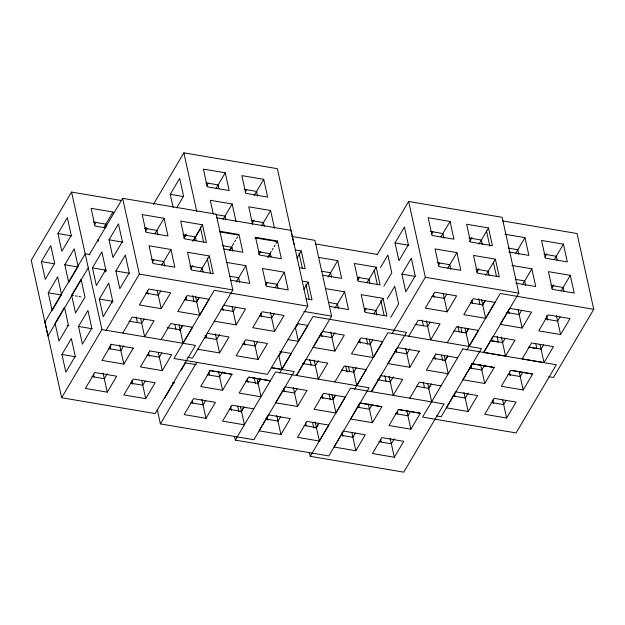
<?xml version="1.0" encoding="UTF-8"?>
<svg xmlns="http://www.w3.org/2000/svg" width="625" height="625" viewBox="0 0 625 625"><rect width="100%" height="100%" fill="white"/><g stroke="black" fill="none" stroke-linecap="round" stroke-linejoin="round"><path stroke-width="0.94" d="M121.156 200.477L71.539 192.07L31.25 260.242L47.945 336.039L88.242 267.867M41.359 261.594L50.781 245.648L54.695 263.391L45.266 279.336L41.359 261.594L54.258 263.781M57.93 233.555L67.359 217.609L71.266 235.352L61.844 251.297L57.93 233.555L71.75 235.898M48.227 292.781L57.656 276.836L61.555 294.555L52.133 310.5L48.227 292.781L61.133 294.969M64.805 264.742L74.227 248.797L78.133 266.516L68.703 282.461L64.805 264.742L77.703 266.93M94.414 224.945L95.906 222.43M103.828 227.484L112.961 212.031L91.094 208.328L95 226.07L105.461 227.836M89.227 254.859L122.641 198.328L216.141 214.164L232.836 289.969L192.547 358.141L187.773 357.336M71.641 295.25L81.062 279.297L84.969 297.039L75.547 312.992L71.641 295.25L73.484 295.555M92.461 267.852L101.883 251.906L105.789 269.648L96.367 285.594L92.461 267.852L106.281 270.195M109.031 239.812L118.453 223.867L122.367 241.609L112.938 257.555L109.031 239.812L122.852 242.156M61.938 354.477L71.359 338.531L75.266 356.25L65.844 372.195L61.938 354.477L75.758 356.82M78.508 326.438L87.938 310.492L91.836 328.203L82.414 344.156L78.508 326.438L92.336 328.781M153.391 204.391L183.859 152.844L277.359 168.688L294.055 244.484M99.328 299.039L108.75 283.094L112.656 300.812L103.234 316.758L99.328 299.039L113.148 301.383M115.898 271L125.328 255.055L129.227 272.773L119.805 288.719L115.898 271L129.727 273.344M145.219 229.023L146.172 227.414M145.516 231.203L147.008 228.688M173.125 207.406L170.25 194.328L179.672 178.383L183.578 196.125L176.633 207.875M154.93 233.742L164.062 218.289L142.188 214.578L146.102 232.328L167.969 236.031L164.062 218.289M101.945 329.562L195.445 345.398L155.156 413.578L61.656 397.734L101.945 329.562L71.539 192.07M105.93 330.656L139.336 274.125L122.641 198.328M152.383 262.375L153.875 259.859M111.383 344.461L101.961 360.406L123.828 364.117L133.258 348.172M206.734 185.719L208.219 183.203M161.797 264.914L170.93 249.477L149.062 245.773L152.961 263.484L174.836 267.195L170.93 249.477M122.781 333.016L132.203 317.07L154.078 320.773L144.648 336.719L140.664 318.609M184.297 236.984L185.773 234.484M183.977 237.719L185.961 234.359M183.992 238.203L185.977 234.844M216.141 188.258L225.273 172.805L203.406 169.102L207.312 186.844L229.18 190.547L225.273 172.805M107.273 373.672L104.297 378.711L91.938 376.617M123.844 345.633L120.867 350.672L108.508 348.57M144.172 319.078L141.688 323.273L128.883 321.18M160.742 291.039L158.258 295.234L145.898 293.141M192.891 241.094L202.516 224.805L180.648 221.094L184.555 238.844L206.422 242.547L202.516 224.805M193.18 241.117L200.555 228.641M107.258 392.156L116.688 376.211L94.812 372.5L85.391 388.453L107.258 392.156L103.062 373.117M161.227 308.68L170.648 292.734L148.773 289.031L139.352 304.977L161.227 308.68L157.234 290.57M190.844 268.906L192.828 265.547M223.008 219.43L232.148 203.992L210.273 200.289L213.359 214.273M149.844 350.977L140.422 366.922L162.289 370.633L171.711 354.688L149.609 350.867M245.187 192.234L246.68 189.719M200.258 271.445L209.383 255.992L187.516 252.289L191.422 270L213.289 273.711L209.383 255.992M161.234 339.531L170.664 323.586L192.531 327.289L183.109 343.234L179.117 325.125M254.102 195.609L263.734 179.32L241.859 175.617L245.773 193.359L267.641 197.062L263.734 179.32M145.234 381.031L142.758 385.227L130.391 383.133M161.805 352.984L159.328 357.188L146.969 355.086M179.648 330.453L182.617 325.414M196.219 302.406L199.195 297.375M182.625 325.594L180.148 329.789L167.344 327.695M199.195 297.555L196.719 301.75L184.359 299.656M229.852 249.945L231.336 247.43M232.312 245.781L233.742 243.367M234.695 241.75L235.648 240.141M236.602 238.531L237.555 236.914M229.875 250.609L231.859 247.25L222.352 245.641M145.719 398.672L155.141 382.727L133.273 379.016L123.844 394.969L145.719 398.672L141.727 380.562M252.062 223.422L254.047 220.07M199.68 315.195L209.102 299.25L187.234 295.547L177.812 311.492L199.68 315.195L195.484 296.156M261.469 225.961L270.602 210.508L248.734 206.805L252.633 224.523M164.594 398.352L174.016 382.406M181.164 370.312L185.625 362.758M236.227 281.961L245.852 265.688L226.836 262.461M204.961 337.883L206.445 335.367M204.961 338.062L206.453 335.547M258.898 253.93L260.383 251.406M258.922 254.586L260.906 251.234M271.297 367.68L294.195 371.562L253.906 439.734L160.406 423.898L196.766 362.375M219.586 334.445L216.609 339.484L204.25 337.391M235.664 307.25L233.188 311.445L220.82 309.352M267.812 257.305L271.242 251.492M272.195 249.883L273.148 248.266M274.102 246.656L275.055 245.047M276.008 243.43L276.961 241.82M268.336 257.125L270.32 253.766L258.906 251.836M197.703 349.227L219.578 352.93L229 336.984L207.133 333.281M214.273 321.188L236.148 324.891L245.57 308.945L223.703 305.242M265.766 285.117L267.258 282.602M205.523 400.672L203.047 404.867L190.688 402.773M222.594 371.797L219.617 376.828L207.258 374.734M275.18 287.656L284.312 272.203L262.438 268.5L266.344 286.211L288.211 289.922L284.312 272.203M296.977 258.219L301.266 250.969L295.562 250M206.008 418.32L215.43 402.375L193.562 398.664L184.141 414.609L206.008 418.32L201.812 399.273M222.578 390.281L232.008 374.328L210.133 370.625L200.711 386.57L222.578 390.281L218.383 371.234M257.547 341.805L255.07 346L242.711 343.906M274.125 313.766L271.641 317.961L259.281 315.867M258.031 359.445L267.453 343.5L245.586 339.797L236.164 355.742L258.031 359.445L254.039 341.336M274.602 331.406L284.031 315.461L262.156 311.758L252.734 327.703L274.602 331.406L270.406 312.367M303.844 289.414L308.133 282.156L302.43 281.188M241 412.047L243.977 407.008M257.57 384.008L260.547 378.969M243.984 407.188L241.5 411.383L229.141 409.289M260.555 379.148L258.078 383.344L245.711 381.25M307.766 306.18L267.469 374.352L173.969 358.508L214.266 290.336L307.766 306.18L291.062 230.375L216.648 217.766M278.391 356.609L281.367 351.578M294.969 328.57L297.938 323.539M281.375 351.758L278.891 355.953L281.859 369.398L271.398 367.625M297.945 323.719L295.469 327.914L298.43 341.359L287.969 339.586M328.102 276.953L337.734 260.656L318.719 257.438M235.328 440.109L275.617 371.93L369.117 387.773L328.828 455.945L235.328 440.109L234.492 436.312M279.602 373.031L313.008 316.5L406.508 332.336L371.625 391.367M281.859 369.398L291.281 353.453L279.867 351.516M298.43 341.359L307.852 325.414L297.391 323.641M334.969 308.125L344.602 291.852L325.586 288.625M296.453 375.391L305.875 359.445L327.75 363.148L318.32 379.094L314.133 360.055M296.703 375.156L331.586 316.125L314.891 240.328L291.992 236.445M357.969 279.352L359.445 276.859M357.648 280.086L359.133 277.57M280.453 416.883L277.969 421.078L265.609 418.984M297.023 388.844L294.539 393.039L282.18 390.945M377.18 254.68L408.625 201.469L502.125 217.313L518.828 293.117L483.445 352.977M318.336 360.609L315.359 365.648L302.555 363.547M334.906 332.57L331.93 337.609L319.57 335.508M367.055 282.625L376.188 267.172L354.32 263.469L358.227 281.211L380.094 284.914L376.188 267.172M280.93 434.531L290.359 418.578L268.484 414.875L259.062 430.82L280.93 434.531L276.734 415.484M307.07 390.492L285.062 386.836L275.633 402.781L297.508 406.484L306.93 390.539M380.43 267.641L387.875 255.055L391.781 272.797L383.844 286.227M395.016 242.961L404.445 227.016L408.352 244.758L398.93 260.703L395.016 242.961L408.844 245.305M334.898 351.055L344.32 335.109L322.453 331.398L313.023 347.344L334.898 351.055L330.703 332.008M364.516 311.281L366 308.586M373.93 313.812L383.062 298.367L361.188 294.656L365.094 312.375L386.961 316.078L383.062 298.367M334.914 381.906L344.336 365.961L366.203 369.664L356.781 385.609L352.789 367.5M387.305 298.828L394.742 286.242L398.648 303.961L390.711 317.391M401.891 274.148L411.312 258.203L415.219 275.922L405.789 291.867L401.891 274.148L415.711 276.492M315.93 428.258L318.906 423.219M332.992 399.375L335.477 395.18M318.906 423.398L316.43 427.594L304.062 425.5M335.477 395.359L333 399.555L320.641 397.461M431.508 234.352L432.992 231.828M353.32 372.82L356.297 367.789M369.891 344.781L372.867 339.75M310.25 456.313L350.547 388.141L444.047 403.984L403.75 472.156L310.25 456.313L309.414 452.523M319.391 441.047L328.812 425.094L306.945 421.391L297.523 437.336L319.391 441.047L315.195 422M335.961 413L345.383 397.055L323.516 393.352L314.094 409.297L335.961 413L331.969 394.891M440.914 236.883L450.047 221.438L428.18 217.727L432.086 235.469L453.953 239.18L450.047 221.438M354.523 389.242L387.938 332.703L481.438 348.547L441.141 416.727L436.375 415.914M373.352 357.57L382.773 341.625L360.906 337.914L351.484 353.859L373.352 357.57L369.359 339.461M391.914 333.805L425.328 277.273L408.625 201.469M438.375 265.523L439.859 263.008M371.375 391.594L380.805 375.648L402.672 379.359L393.25 395.305L389.055 376.258M447.781 268.062L456.914 252.625L435.047 248.922L438.953 266.633L460.82 270.344L456.914 252.625M408.766 336.164L418.195 320.219L440.062 323.922L430.641 339.867L426.445 320.828M355.375 433.094L352.898 437.289L340.531 435.195M371.945 405.055L369.469 409.25L357.109 407.156M469.469 241.703L471.945 237.508M393.266 376.82L390.289 381.859L377.484 379.758M409.836 348.781L406.859 353.812L394.5 351.719M430.156 322.227L427.68 326.422L414.875 324.328M446.727 294.188L444.25 298.383L431.891 296.289M355.859 450.734L365.281 434.789L343.414 431.086L333.984 447.031L355.859 450.734L351.867 432.625M372.43 422.695L381.852 406.75L359.984 403.047L350.562 418.992L372.43 422.695L368.234 403.648M478.875 244.242L488.5 227.953L466.633 224.242L470.539 241.984L492.414 245.695L488.5 227.953M419.383 351.266L397.375 347.609L387.953 363.555L409.82 367.266L419.242 351.312M447.211 311.828L456.633 295.883L434.766 292.18L425.344 308.125L447.211 311.828L443.219 293.719M476.828 271.875L478.312 269.359M476.836 272.055L478.812 268.695M409.836 398.109L419.258 382.164L441.125 385.875M435.828 354.125L426.406 370.07L448.273 373.781L444.289 355.672M485.75 275.43L495.375 259.141L473.508 255.437L477.406 273.148L499.273 276.859L495.375 259.141M447.227 342.68L456.648 326.734L478.523 330.438L469.094 346.383L465.109 328.273M394.328 438.773L391.352 443.805L378.992 441.711M410.406 411.57L407.922 415.766L395.562 413.672M428.242 389.031L431.219 384M444.812 360.992L447.789 355.953M431.219 384.172L428.742 388.375L416.383 386.273M447.797 356.133L445.312 360.328L432.953 358.234M466.125 332.758L468.609 328.562M482.203 305.555L485.18 300.523M468.617 328.742L466.133 332.938L453.773 330.844M485.188 300.703L482.703 304.898L470.344 302.805M394.312 457.25L403.734 441.305L381.867 437.602L372.445 453.547L394.312 457.25L390.117 438.211M410.883 429.211L420.312 413.266L398.438 409.562L389.016 425.508L410.883 429.211L406.687 410.172M515.836 253.094L524.969 237.641L505 234.258M466.836 350.016L500.25 293.484L593.75 309.32L553.461 377.5L548.688 376.688M485.664 318.344L495.094 302.398L473.219 298.695L463.797 314.641L485.664 318.344L481.477 299.305M522.711 284.273L531.844 268.836L511.875 265.453M544.883 257.078L546.867 253.719M468.188 393.031L465.211 398.062L452.852 395.969M484.758 364.992L481.781 370.023L469.422 367.93M505.078 338.438L502.602 342.633L490.242 340.539M521.656 310.391L519.172 314.594L506.812 312.5M554.297 259.609L563.43 244.156L541.555 240.453L545.469 258.195L567.336 261.898L563.43 244.156M468.172 411.516L477.594 395.562L455.727 391.859L446.305 407.805L468.172 411.516L463.977 392.469M484.742 383.469L494.172 367.523L472.297 363.82L462.875 379.766L484.742 383.469L480.547 364.43M505.562 356.078L514.984 340.133L493.117 336.43L483.695 352.375L505.562 356.078L501.367 337.039M522.133 328.039L531.562 312.094L509.688 308.383L500.266 324.336L522.133 328.039L518.148 309.922M551.758 288.266L553.742 284.906M561.164 290.797L570.297 275.352L548.43 271.641L552.328 289.359L574.203 293.062L570.297 275.352M506.148 400.383L503.664 404.578L491.305 402.484M522.719 372.344L520.234 376.539L507.875 374.445M543.539 344.953L541.055 349.148L528.695 347.055M560.109 316.906L557.633 321.109L545.266 319.016M506.625 418.031L516.055 402.078L494.18 398.375L484.758 414.32L506.625 418.031L502.641 399.922M523.203 389.984L532.625 374.039L510.758 370.336L501.328 386.281L523.203 389.984L519.211 371.875M544.023 362.594L553.445 346.648L531.57 342.945L522.148 358.891L544.023 362.594L540.031 344.484M560.594 334.555L570.016 318.609L548.148 314.898L538.719 330.852L560.594 334.555L556.398 315.508M502.633 220.914L577.055 233.523L593.75 309.32M205.766 182.805L218.125 184.898L218.953 188.633M244.227 189.32L256.586 191.414L257.609 196.086M430.539 231.438L442.898 233.531L443.93 238.195M468.992 237.953L481.359 240.047L482.383 244.711M508.312 248.125L517.82 249.742L518.852 254.406M543.922 254.156L556.281 256.258L557.102 259.992M170.25 194.328L183.148 196.516M508.914 252L528.883 255.383L524.969 237.641M215.492 214.477L225 216.086L225.82 219.82M251.094 220.508L263.453 222.602L264.273 226.336M437.406 262.625L449.773 264.719L450.797 269.383M475.867 269.141L488.227 271.234L489.047 274.961M315.398 243.93L377.414 254.438M515.188 279.32L524.695 280.93L525.719 285.594M550.789 285.352L563.148 287.445L563.969 291.172M219.969 231.273L238.984 234.5L242.891 252.242L223.875 249.016M219.633 231.875L238.719 235.109M254.938 237.859L277.836 241.734M515.773 283.164L535.742 286.547L531.844 268.836M144.547 228.289L156.914 230.383L157.938 235.047M183.008 234.805L195.367 236.898L196.188 240.633M425.328 277.273L518.828 293.117M93.453 222.031L105.812 224.125L106.43 226.922M322.023 271.305L330.586 272.75L331.609 277.422M357.633 277.336L369.039 279.266L369.867 283.008M299.469 267.742L305.172 268.711L301.266 250.969M322.625 275.18L341.641 278.398L337.734 260.656M151.422 259.477L163.781 261.57L164.812 266.234M189.875 265.992L202.242 268.086L203.062 271.812M230.148 276.328L238.703 277.781L239.734 282.445M265.75 282.359L277.164 284.297L277.984 288.023M90.023 254.57L85.25 253.758L44.961 321.938L61.656 397.734M230.742 280.18L249.758 283.406L245.852 265.688M328.898 302.492L337.453 303.945L338.484 308.602M364.5 308.523L375.914 310.461L376.938 315.117M306.336 298.906L312.039 299.875L308.133 282.156M139.336 274.125L232.836 289.969M329.484 306.344L348.508 309.562L344.602 291.852M104.461 270.617L106.367 270.938M490.75 340.695L498.352 341.984L497.125 336.391M529.203 347.211L536.812 348.5L535.781 343.836M303.922 311.438L331.586 316.125M435.602 354.016L457.703 357.828M358.031 342.023L370.391 344.125M75.328 295.867L77.172 296.18M79.016 296.492L80.852 296.805M471.406 363.594L494.305 367.477M511.477 370.383L532.469 373.945M204.945 335.312L206.844 335.633M341.461 370.07L353.82 372.164M67.047 325.312L68.891 325.625M110.492 344.242L133.391 348.117M184.883 362.758L196.336 364.695M209.242 370.398L232.141 374.281M249.312 377.188L270.305 380.75M270.461 380.844L248.594 377.141L239.164 393.086L261.039 396.797L257.047 378.688M360.047 402.984L381.992 406.703M398.211 409.445L420.156 413.164M172.664 382.664L174.508 382.977M253.891 408.891L232.023 405.18L222.594 421.125L244.469 424.836L240.477 406.727M546.578 315.484L547.609 320.148M508.328 309.891L509.148 313.617M486.477 230.945L489.812 246.109M493.359 262.211L496.492 276.43M509.391 371.852L510.219 375.578M478.664 298.75L479.898 304.344M471.859 300.203L472.477 303M492.82 399.891L493.641 403.617M470.937 365.32L471.555 368.125M460.859 327.625L461.883 332.289M457.852 326.18L459.102 331.859M433.398 293.68L434.227 297.414M454.367 393.375L454.984 396.172M441.477 355.117L442.711 360.711M434.469 355.641L435.289 359.367M422.195 320.18L423.43 325.773M427.719 383.711L431.703 401.82M423.266 382.133L424.492 387.727M405.625 348.219L409.82 367.266M396.008 349.109L396.625 351.914M374.156 270.172L377.289 284.383M380.836 300.492L384.18 315.648M397.281 412.008L397.695 413.875M384.805 375.617L386.039 381.211M366.344 337.977L367.781 344.5M359.547 339.43L360.367 343.164M380.508 439.117L381.125 441.914M358.617 404.547L359.234 407.344M348.547 366.852L349.57 371.516M345.742 366.352L346.992 372.031M321.086 332.906L321.906 336.633M342.047 432.602L342.875 436.328M299.023 253.016L302.367 268.172M305.914 284.281L309.258 299.445M329.164 394.344L330.391 399.938M322.156 394.867L322.977 398.594M309.883 359.406L311.117 365M270.602 210.508L274.508 228.227M312.586 422.383L313.82 427.977M270.289 253.109L271.117 256.844M305.586 422.906L306.195 425.703M293.312 387.445L297.508 406.484M283.695 388.336L284.312 391.141M260.797 313.266L261.617 317M232.148 203.992L236.047 221.711M231.836 246.594L232.867 251.258M267.125 416.391L267.945 420.117M254.234 378.133L255.469 383.727M244.227 341.312L245.047 345.039M232.156 306.781L236.148 324.891M247.227 378.656L248.055 382.383M222.336 306.742L223.156 310.477M200.281 226.852L203.617 242.016M207.164 258.117L210.508 273.281M183.859 152.844L196.797 211.586M237.664 406.172L238.898 411.766M215.383 333.891L219.578 352.93M230.656 406.695L231.477 410.43M205.977 335.727L206.383 337.594M192.672 295.602L193.906 301.195M208.773 372.125L209.391 374.93M185.875 297.062L186.492 299.859M192.203 400.18L192.82 402.977M174.867 324.484L175.898 329.141M147.414 290.531L148.234 294.266M158.297 352.523L162.289 370.633M148.484 352.492L149.305 356.227M157.273 409.688L160.406 423.898M136.211 317.031L137.438 322.625M112.961 212.031L113.375 213.898M131.906 380.531L132.734 384.266M104.797 270.016L105.211 271.883M111.672 301.203L112.078 303.07M97.961 239.516L98.375 241.383M119.633 345.07L123.828 364.117M110.023 345.969L110.641 348.766M93.453 374.016L94.07 376.812M64.492 307.344L55.07 323.289L58.977 341.031L68.398 325.086L64.492 307.344M462.859 348.914L422.57 417.094L516.07 432.93L556.359 364.758L462.859 348.914M277.438 241.016L255.57 237.305L259.477 255.047L281.352 258.758L277.438 241.016"/></g></svg>
